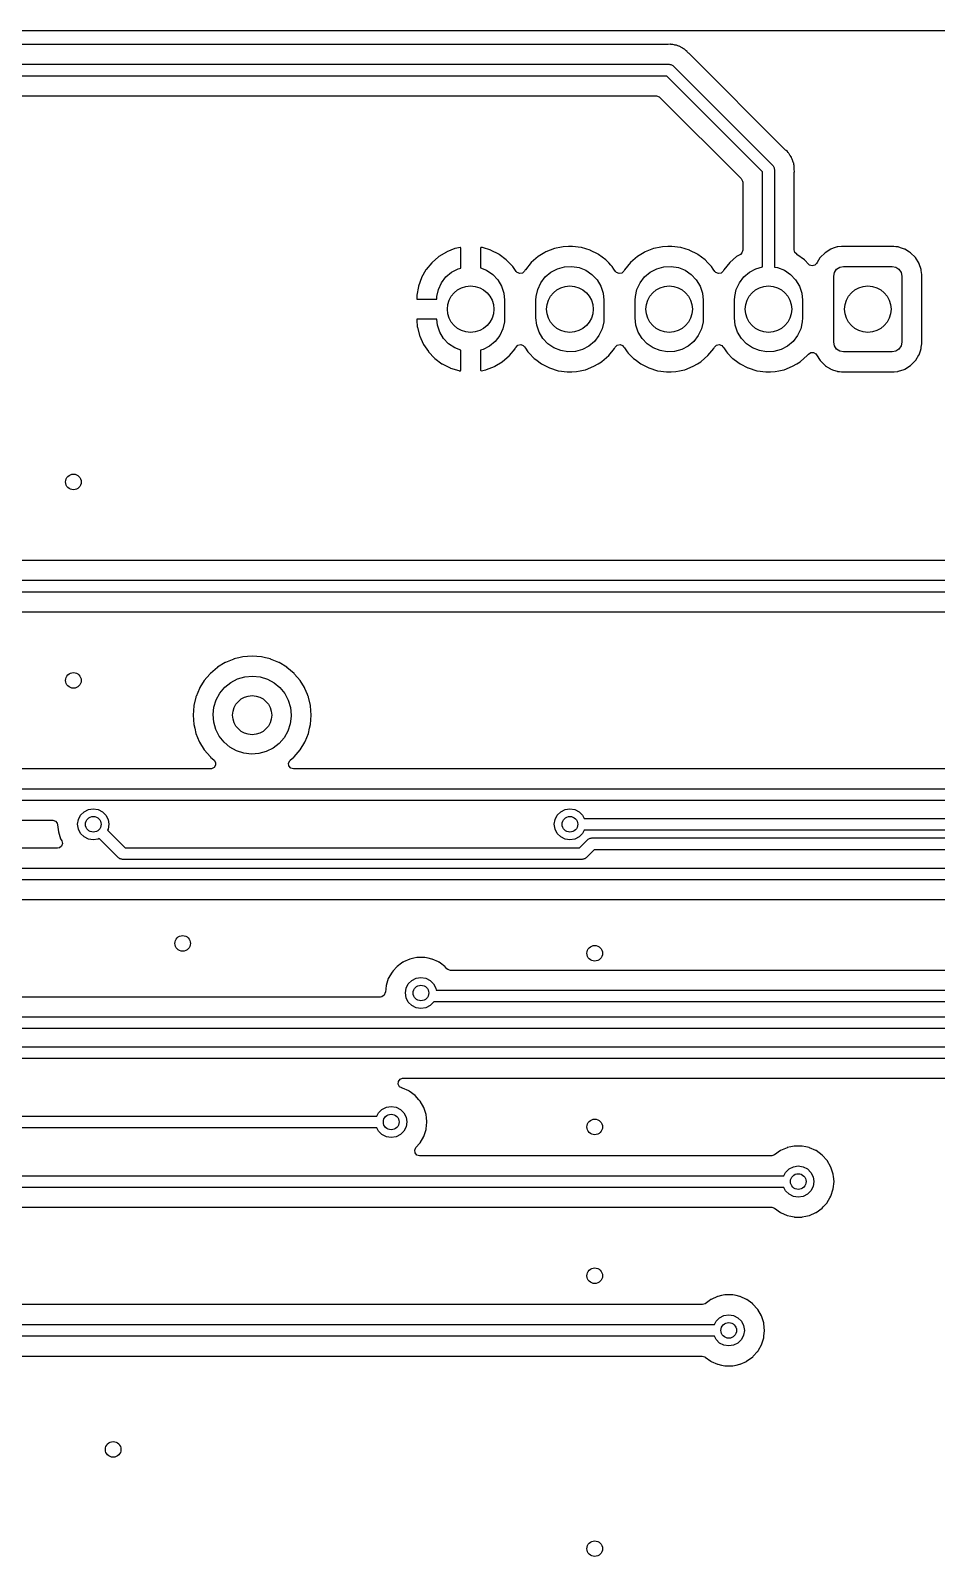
# Model space of a CAD drawing. Extents: x 51 to 243, y -135 to -54.
# Drawn here: x 133.52 to 156.7, y -92.91 to -53.85 of the extents above; entities that cross this region are included whole.
import ezdxf

# ---------------------------------------------------------------- set-up
doc = ezdxf.new("R2010")
doc.units = 0
doc.layers.add('BLACK', color=7, linetype='CONTINUOUS')

msp = doc.modelspace()

# ---------------------------------------------------------------- linework, layer by layer
at = {"layer": 'BLACK', "linetype": 'CONTINUOUS'}
for p, q in [((51.4345, -53.8485), (243.206, -53.8485)), ((149.823, -54.2055), (69.9321, -54.2055)), ((149.835, -54.2049), (149.823, -54.2055)), ((149.881, -54.2006), (149.835, -54.2049)), ((149.889, -54.2018), (149.881, -54.2006)), ((149.902, -54.2039), (149.889, -54.2018)), ((149.922, -54.2055), (149.902, -54.2039)), ((149.943, -54.2055), (149.922, -54.2055)), ((149.954, -54.2082), (149.943, -54.2055)), ((149.988, -54.217), (149.954, -54.2082)), ((150, -54.2194), (149.988, -54.217)), ((150.045, -54.2266), (150, -54.2194)), ((150.065, -54.2351), (150.045, -54.2266)), ((150.084, -54.2415), (150.065, -54.2351)), ((150.104, -54.2469), (150.084, -54.2415)), ((150.111, -54.2507), (150.104, -54.2469)), ((150.145, -54.2691), (150.111, -54.2507)), ((150.111, -54.2507), (150.111, -54.2507)), ((150.155, -54.2743), (150.145, -54.2691)), ((150.191, -54.2895), (150.155, -54.2743)), ((150.198, -54.2927), (150.191, -54.2895)), ((150.191, -54.2895), (150.191, -54.2895)), ((150.204, -54.2976), (150.198, -54.2927)), ((150.215, -54.3058), (150.204, -54.2976)), ((150.231, -54.3167), (150.215, -54.3058)), ((150.243, -54.3232), (150.231, -54.3167)), ((150.25, -54.327), (150.243, -54.3232)), ((150.28, -54.3547), (150.25, -54.327)), ((150.284, -54.3586), (150.28, -54.3547)), ((150.293, -54.3664), (150.284, -54.3586)), ((150.296, -54.3691), (150.293, -54.3664)), ((150.317, -54.3896), (150.296, -54.3691)), ((150.32, -54.3924), (150.317, -54.3896)), ((150.354, -54.4245), (150.32, -54.3924)), ((150.371, -54.4409), (150.354, -54.4245)), ((150.376, -54.4476), (150.371, -54.4409)), ((150.384, -54.4564), (150.376, -54.4476)), ((150.376, -54.4476), (150.376, -54.4476)), ((152.839, -56.9122), (150.384, -54.4564)), ((69.85, -54.714), (149.86, -54.714)), ((149.798, -55.014), (69.9121, -55.014)), ((152.25, -57.4661), (149.798, -55.014)), ((149.86, -54.714), (149.879, -54.7191)), ((149.879, -54.7191), (149.899, -54.7191)), ((149.899, -54.7191), (149.916, -54.729)), ((149.916, -54.729), (149.935, -54.7341)), ((149.935, -54.7341), (149.949, -54.7481)), ((149.949, -54.7481), (149.966, -54.7579)), ((149.966, -54.7579), (152.506, -57.2979)), ((70.1749, -55.5225), (149.535, -55.5225)), ((149.535, -55.5225), (149.603, -55.5425)), ((149.603, -55.5425), (149.624, -55.5594)), ((149.624, -55.5594), (151.705, -57.6399)), ((152.848, -56.9202), (152.839, -56.9122)), ((152.884, -56.9496), (152.848, -56.9202)), ((152.896, -56.967), (152.884, -56.9496)), ((152.909, -56.982), (152.896, -56.967)), ((152.924, -56.9972), (152.909, -56.982)), ((152.928, -57.004), (152.924, -56.9972)), ((152.948, -57.0369), (152.928, -57.004)), ((152.928, -57.004), (152.928, -57.004)), ((152.506, -57.2979), (152.516, -57.315)), ((152.516, -57.315), (152.53, -57.329)), ((152.53, -57.329), (152.535, -57.3481)), ((152.535, -57.3481), (152.545, -57.3652)), ((152.545, -57.3652), (152.545, -57.3849)), ((152.545, -57.3849), (152.55, -57.404)), ((152.55, -57.404), (152.55, -59.9031)), ((152.954, -57.0469), (152.948, -57.0369)), ((152.982, -57.0842), (152.954, -57.0469)), ((152.985, -57.0922), (152.982, -57.0842)), ((152.99, -57.1042), (152.985, -57.0922)), ((152.998, -57.1219), (152.99, -57.1042)), ((153.009, -57.1404), (152.998, -57.1219)), ((153.016, -57.165), (153.009, -57.1404)), ((153.022, -57.1848), (153.016, -57.165)), ((153.026, -57.196), (153.022, -57.1848)), ((153.04, -57.2316), (153.026, -57.196)), ((153.043, -57.2389), (153.04, -57.2316)), ((153.04, -57.2316), (153.04, -57.2316)), ((153.044, -57.2468), (153.043, -57.2389)), ((153.046, -57.2602), (153.044, -57.2468)), ((153.044, -57.2468), (153.044, -57.2468)), ((153.05, -57.2796), (153.046, -57.2602)), ((153.056, -57.3002), (153.05, -57.2796)), ((153.056, -57.329), (153.056, -57.3002)), ((153.057, -57.3463), (153.056, -57.329)), ((153.058, -57.3582), (153.057, -57.3463)), ((153.058, -57.3626), (153.058, -57.3582)), ((153.058, -57.3917), (153.058, -57.3626)), ((153.059, -57.3956), (153.058, -57.3917)), ((153.061, -57.4665), (153.059, -57.3956)), ((151.705, -57.6399), (151.739, -57.7022)), ((151.739, -57.7022), (151.742, -57.7289)), ((151.742, -57.7289), (151.742, -59.4712)), ((152.25, -59.8992), (152.25, -57.4661)), ((153.058, -57.4861), (153.059, -57.4742)), ((153.058, -59.466), (153.058, -57.4861)), ((153.059, -57.4742), (153.061, -57.4665)), ((153.059, -57.4742), (153.059, -57.4742)), ((147.38, -59.3733), (147.284, -59.3768)), ((147.385, -59.3731), (147.38, -59.3733)), ((147.38, -59.3733), (147.38, -59.3733)), ((147.39, -59.3738), (147.385, -59.3731)), ((149.92, -59.3733), (149.824, -59.3768)), ((149.925, -59.3731), (149.92, -59.3733)), ((149.92, -59.3733), (149.92, -59.3733)), ((149.93, -59.3738), (149.925, -59.3731)), ((143.961, -59.6411), (143.793, -59.7873)), ((143.97, -59.6348), (143.961, -59.6411)), ((144.161, -59.519), (143.97, -59.6348)), ((144.17, -59.5143), (144.161, -59.519)), ((144.378, -59.4323), (144.17, -59.5143)), ((144.388, -59.4293), (144.378, -59.4323)), ((144.511, -59.4033), (144.388, -59.4293)), ((144.522, -59.4048), (144.511, -59.4033)), ((144.526, -59.4184), (144.522, -59.4048)), ((144.526, -59.9278), (144.526, -59.4184)), ((145.038, -59.4032), (145.034, -59.4163)), ((145.034, -59.4163), (145.034, -59.9251)), ((145.052, -59.401), (145.038, -59.4032)), ((145.072, -59.4036), (145.052, -59.401)), ((145.082, -59.4059), (145.072, -59.4036)), ((145.295, -59.472), (145.082, -59.4059)), ((145.305, -59.476), (145.295, -59.472)), ((145.504, -59.5772), (145.305, -59.476)), ((145.513, -59.5828), (145.504, -59.5772)), ((145.692, -59.716), (145.513, -59.5828)), ((145.7, -59.7231), (145.692, -59.716)), ((145.854, -59.8846), (145.7, -59.7231)), ((146.505, -59.6372), (146.328, -59.7905)), ((146.509, -59.6344), (146.505, -59.6372)), ((146.678, -59.5319), (146.509, -59.6344)), ((146.509, -59.6344), (146.509, -59.6344)), ((146.705, -59.5158), (146.678, -59.5319)), ((146.922, -59.4299), (146.705, -59.5158)), ((146.928, -59.4288), (146.922, -59.4299)), ((147.109, -59.3908), (146.928, -59.4288)), ((146.928, -59.4288), (146.928, -59.4288)), ((147.151, -59.3818), (147.109, -59.3908)), ((147.284, -59.3768), (147.151, -59.3818)), ((147.612, -59.4031), (147.39, -59.3738)), ((147.39, -59.3738), (147.39, -59.3738)), ((147.617, -59.4038), (147.612, -59.4031)), ((147.612, -59.4031), (147.612, -59.4031)), ((147.84, -59.4732), (147.617, -59.4038)), ((147.845, -59.4756), (147.84, -59.4732)), ((148.044, -59.5768), (147.845, -59.4756)), ((147.845, -59.4756), (147.845, -59.4756)), ((148.049, -59.5792), (148.044, -59.5768)), ((148.044, -59.5768), (148.044, -59.5768)), ((148.237, -59.7188), (148.049, -59.5792)), ((148.312, -59.798), (148.237, -59.7188)), ((149.045, -59.6372), (148.868, -59.7905)), ((149.049, -59.6344), (149.045, -59.6372)), ((149.218, -59.5319), (149.049, -59.6344)), ((149.049, -59.6344), (149.049, -59.6344)), ((149.245, -59.5158), (149.218, -59.5319)), ((149.462, -59.4299), (149.245, -59.5158)), ((149.468, -59.4288), (149.462, -59.4299)), ((149.649, -59.3908), (149.468, -59.4288)), ((149.468, -59.4288), (149.468, -59.4288)), ((149.691, -59.3818), (149.649, -59.3908)), ((149.824, -59.3768), (149.691, -59.3818)), ((150.152, -59.4031), (149.93, -59.3738)), ((149.93, -59.3738), (149.93, -59.3738)), ((150.157, -59.4038), (150.152, -59.4031)), ((150.152, -59.4031), (150.152, -59.4031)), ((150.38, -59.4732), (150.157, -59.4038)), ((150.385, -59.4756), (150.38, -59.4732)), ((150.584, -59.5768), (150.385, -59.4756)), ((150.385, -59.4756), (150.385, -59.4756)), ((150.589, -59.5792), (150.584, -59.5768)), ((150.584, -59.5768), (150.584, -59.5768)), ((150.777, -59.7188), (150.589, -59.5792)), ((150.852, -59.798), (150.777, -59.7188)), ((151.585, -59.6372), (151.408, -59.7905)), ((151.681, -59.5789), (151.585, -59.6372)), ((151.721, -59.5393), (151.681, -59.5789)), ((151.742, -59.4712), (151.721, -59.5393)), ((153.076, -59.5296), (153.058, -59.466)), ((153.121, -59.5722), (153.076, -59.5296)), ((153.12, -59.574), (153.121, -59.5722)), ((153.124, -59.5768), (153.12, -59.574)), ((153.129, -59.5792), (153.124, -59.5768)), ((153.317, -59.7188), (153.129, -59.5792)), ((153.32, -59.7227), (153.317, -59.7188)), ((153.428, -59.8357), (153.32, -59.7227)), ((153.32, -59.7227), (153.32, -59.7227)), ((153.717, -59.6679), (153.642, -59.7898)), ((153.721, -59.6617), (153.717, -59.6679)), ((153.717, -59.6679), (153.717, -59.6679)), ((153.846, -59.5365), (153.721, -59.6617)), ((153.996, -59.4434), (153.846, -59.5365)), ((154.056, -59.4234), (153.996, -59.4434)), ((154.157, -59.3897), (154.056, -59.4234)), ((154.164, -59.3875), (154.157, -59.3897)), ((154.157, -59.3897), (154.157, -59.3897)), ((154.171, -59.3868), (154.164, -59.3875)), ((154.266, -59.3768), (154.171, -59.3868)), ((154.171, -59.3868), (154.171, -59.3868)), ((154.27, -59.3765), (154.266, -59.3768)), ((154.266, -59.3768), (154.266, -59.3768)), ((155.61, -59.3765), (154.27, -59.3765)), ((155.66, -59.3816), (155.61, -59.3765)), ((155.708, -59.3865), (155.66, -59.3816)), ((155.715, -59.3872), (155.708, -59.3865)), ((155.708, -59.3865), (155.708, -59.3865)), ((155.721, -59.3894), (155.715, -59.3872)), ((155.78, -59.4088), (155.721, -59.3894)), ((155.721, -59.3894), (155.721, -59.3894)), ((155.883, -59.4429), (155.78, -59.4088)), ((155.889, -59.4467), (155.883, -59.4429)), ((156.011, -59.5217), (155.889, -59.4467)), ((155.889, -59.4467), (155.889, -59.4467)), ((156.033, -59.5357), (156.011, -59.5217)), ((156.158, -59.6607), (156.033, -59.5357)), ((156.252, -59.8111), (156.158, -59.6607)), ((143.638, -59.9763), (143.527, -60.1703)), ((143.644, -59.9675), (143.638, -59.9763)), ((143.785, -59.795), (143.644, -59.9675)), ((143.793, -59.7873), (143.785, -59.795)), ((144.15, -60.155), (144.294, -60.0337)), ((144.294, -60.0337), (144.46, -59.9461)), ((144.46, -59.9461), (144.526, -59.9278)), ((145.034, -59.9251), (145.188, -59.9868)), ((145.188, -59.9868), (145.344, -60.0925)), ((145.344, -60.0925), (145.473, -60.229)), ((145.861, -59.8928), (145.854, -59.8846)), ((145.944, -60.017), (145.861, -59.8928)), ((145.972, -60.0462), (145.944, -60.017)), ((146.038, -60.0722), (145.972, -60.0462)), ((146.107, -60.0583), (146.038, -60.0722)), ((146.158, -60.009), (146.107, -60.0583)), ((146.177, -59.976), (146.158, -60.009)), ((146.18, -59.9714), (146.177, -59.976)), ((146.177, -59.976), (146.177, -59.976)), ((146.328, -59.7905), (146.18, -59.9714)), ((146.69, -60.155), (146.834, -60.0337)), ((146.834, -60.0337), (147, -59.9461)), ((147, -59.9461), (147.181, -59.8962)), ((147.181, -59.8962), (147.369, -59.8864)), ((147.369, -59.8864), (147.554, -59.917)), ((147.554, -59.917), (147.728, -59.9868)), ((147.728, -59.9868), (147.884, -60.0925)), ((147.884, -60.0925), (148.013, -60.229)), ((148.369, -59.8572), (148.312, -59.798)), ((148.398, -59.8881), (148.369, -59.8572)), ((148.442, -59.9532), (148.398, -59.8881)), ((148.485, -60.0165), (148.442, -59.9532)), ((148.512, -60.0457), (148.485, -60.0165)), ((148.578, -60.0717), (148.512, -60.0457)), ((148.648, -60.0578), (148.578, -60.0717)), ((148.699, -60.0085), (148.648, -60.0578)), ((148.717, -59.976), (148.699, -60.0085)), ((148.72, -59.9714), (148.717, -59.976)), ((148.717, -59.976), (148.717, -59.976)), ((148.868, -59.7905), (148.72, -59.9714)), ((149.23, -60.155), (149.374, -60.0337)), ((149.374, -60.0337), (149.54, -59.9461)), ((149.54, -59.9461), (149.721, -59.8962)), ((149.721, -59.8962), (149.909, -59.8864)), ((149.909, -59.8864), (150.094, -59.917)), ((150.094, -59.917), (150.268, -59.9868)), ((150.268, -59.9868), (150.424, -60.0925)), ((150.424, -60.0925), (150.553, -60.229)), ((150.909, -59.8572), (150.852, -59.798)), ((150.938, -59.8881), (150.909, -59.8572)), ((150.982, -59.9532), (150.938, -59.8881)), ((151.025, -60.0165), (150.982, -59.9532)), ((151.052, -60.0457), (151.025, -60.0165)), ((151.118, -60.0717), (151.052, -60.0457)), ((151.188, -60.0578), (151.118, -60.0717)), ((151.239, -60.0085), (151.188, -60.0578)), ((151.257, -59.976), (151.239, -60.0085)), ((151.26, -59.9714), (151.257, -59.976)), ((151.257, -59.976), (151.257, -59.976)), ((151.408, -59.7905), (151.26, -59.9714)), ((151.77, -60.155), (151.914, -60.0337)), ((151.914, -60.0337), (152.08, -59.9461)), ((152.08, -59.9461), (152.25, -59.8992)), ((152.55, -59.9031), (152.634, -59.917)), ((152.634, -59.917), (152.808, -59.9868)), ((152.808, -59.9868), (152.964, -60.0925)), ((152.964, -60.0925), (153.093, -60.229)), ((153.45, -59.8542), (153.428, -59.8357)), ((153.518, -59.8748), (153.45, -59.8542)), ((153.587, -59.8553), (153.518, -59.8748)), ((153.626, -59.8109), (153.587, -59.8553)), ((153.628, -59.8123), (153.626, -59.8109)), ((153.642, -59.7898), (153.628, -59.8123)), ((154.07, -60.135), (154.089, -60.0393)), ((154.07, -61.825), (154.07, -60.135)), ((154.089, -60.0393), (154.143, -59.9582)), ((154.143, -59.9582), (154.224, -59.904)), ((154.224, -59.904), (154.32, -59.885)), ((154.32, -59.885), (155.56, -59.885)), ((155.56, -59.885), (155.656, -59.904)), ((155.656, -59.904), (155.737, -59.9582)), ((155.737, -59.9582), (155.791, -60.0393)), ((155.791, -60.0393), (155.81, -60.135)), ((155.81, -60.135), (155.81, -61.825)), ((156.254, -59.818), (156.252, -59.8111)), ((156.304, -59.9673), (156.254, -59.818)), ((156.308, -59.9788), (156.304, -59.9673)), ((156.308, -59.9857), (156.308, -59.9788)), ((156.315, -60.0522), (156.308, -59.9857)), ((156.308, -59.9857), (156.308, -59.9857)), ((156.319, -60.0846), (156.315, -60.0522)), ((156.319, -61.8754), (156.319, -60.0846)), ((143.444, -60.4), (143.404, -60.6208)), ((143.447, -60.3897), (143.444, -60.4)), ((143.523, -60.1799), (143.447, -60.3897)), ((143.527, -60.1703), (143.523, -60.1799)), ((143.915, -60.658), (143.956, -60.4746)), ((143.956, -60.4746), (144.036, -60.3043)), ((144.036, -60.3043), (144.15, -60.155)), ((145.473, -60.229), (145.57, -60.3901)), ((145.57, -60.3901), (145.63, -60.5682)), ((146.455, -60.658), (146.496, -60.4746)), ((146.496, -60.4746), (146.576, -60.3043)), ((146.576, -60.3043), (146.69, -60.155)), ((148.013, -60.229), (148.11, -60.3901)), ((148.11, -60.3901), (148.17, -60.5682)), ((148.995, -60.658), (149.036, -60.4746)), ((149.036, -60.4746), (149.116, -60.3043)), ((149.116, -60.3043), (149.23, -60.155)), ((150.553, -60.229), (150.65, -60.3901)), ((150.65, -60.3901), (150.71, -60.5682)), ((151.535, -60.658), (151.576, -60.4746)), ((151.576, -60.4746), (151.656, -60.3043)), ((151.656, -60.3043), (151.77, -60.155)), ((153.093, -60.229), (153.19, -60.3901)), ((153.19, -60.3901), (153.25, -60.5682)), ((143.403, -60.629), (143.402, -60.6479)), ((143.402, -60.6479), (143.402, -60.6508)), ((143.402, -60.6508), (143.402, -60.7079)), ((143.402, -60.7079), (143.406, -60.7231)), ((143.404, -60.6208), (143.403, -60.629)), ((143.406, -60.7231), (143.408, -60.7243)), ((143.408, -60.7243), (143.416, -60.726)), ((143.416, -60.726), (143.912, -60.726)), ((143.912, -60.726), (143.915, -60.658)), ((145.63, -60.5682), (145.65, -60.755)), ((145.65, -60.755), (145.65, -61.205)), ((146.45, -60.755), (146.455, -60.658)), ((146.45, -61.205), (146.45, -60.755)), ((148.17, -60.5682), (148.19, -60.755)), ((148.19, -60.755), (148.19, -61.205)), ((148.99, -60.755), (148.995, -60.658)), ((148.99, -61.205), (148.99, -60.755)), ((150.71, -60.5682), (150.73, -60.755)), ((150.73, -60.755), (150.73, -61.205)), ((151.53, -60.755), (151.535, -60.658)), ((151.53, -61.205), (151.53, -60.755)), ((153.25, -60.5682), (153.27, -60.755)), ((153.27, -60.755), (153.27, -61.205)), ((143.404, -61.2399), (143.402, -61.2475)), ((143.402, -61.2475), (143.402, -61.2611)), ((143.402, -61.2611), (143.402, -61.2664)), ((143.402, -61.2664), (143.416, -61.4327)), ((143.405, -61.2385), (143.404, -61.2399)), ((143.42, -61.234), (143.405, -61.2385)), ((143.913, -61.234), (143.42, -61.234)), ((143.93, -61.3918), (143.913, -61.234)), ((145.645, -61.302), (145.604, -61.4854)), ((145.65, -61.205), (145.645, -61.302)), ((146.47, -61.3918), (146.45, -61.205)), ((148.185, -61.302), (148.144, -61.4854)), ((148.19, -61.205), (148.185, -61.302)), ((149.01, -61.3918), (148.99, -61.205)), ((150.725, -61.302), (150.684, -61.4854)), ((150.73, -61.205), (150.725, -61.302)), ((151.55, -61.3918), (151.53, -61.205)), ((153.265, -61.302), (153.224, -61.4854)), ((153.27, -61.205), (153.265, -61.302)), ((143.416, -61.4327), (143.418, -61.4432)), ((143.418, -61.4432), (143.474, -61.6592)), ((143.474, -61.6592), (143.478, -61.6692)), ((143.478, -61.6692), (143.569, -61.8727)), ((143.99, -61.5699), (143.93, -61.3918)), ((144.087, -61.731), (143.99, -61.5699)), ((145.524, -61.6557), (145.41, -61.805)), ((145.604, -61.4854), (145.524, -61.6557)), ((146.53, -61.5699), (146.47, -61.3918)), ((146.627, -61.731), (146.53, -61.5699)), ((148.064, -61.6557), (147.95, -61.805)), ((148.144, -61.4854), (148.064, -61.6557)), ((149.07, -61.5699), (149.01, -61.3918)), ((149.167, -61.731), (149.07, -61.5699)), ((150.604, -61.6557), (150.49, -61.805)), ((150.684, -61.4854), (150.604, -61.6557)), ((151.61, -61.5699), (151.55, -61.3918)), ((151.707, -61.731), (151.61, -61.5699)), ((153.144, -61.6557), (153.03, -61.805)), ((153.224, -61.4854), (153.144, -61.6557)), ((143.569, -61.8727), (143.575, -61.882)), ((143.575, -61.882), (143.699, -62.0672)), ((143.699, -62.0672), (143.706, -62.0754)), ((143.706, -62.0754), (143.86, -62.2369)), ((144.216, -61.8675), (144.087, -61.731)), ((144.372, -61.9732), (144.216, -61.8675)), ((144.526, -62.0349), (144.372, -61.9732)), ((144.526, -62.5437), (144.526, -62.0349)), ((145.1, -62.0139), (145.034, -62.0322)), ((145.034, -62.0322), (145.034, -62.5416)), ((145.266, -61.9263), (145.1, -62.0139)), ((145.41, -61.805), (145.266, -61.9263)), ((145.775, -62.165), (145.916, -61.9925)), ((145.916, -61.9925), (145.922, -61.9837)), ((145.922, -61.9837), (145.941, -61.951)), ((145.941, -61.951), (145.992, -61.9017)), ((145.992, -61.9017), (146.062, -61.8879)), ((146.062, -61.8879), (146.128, -61.9138)), ((146.128, -61.9138), (146.155, -61.943)), ((146.155, -61.943), (146.18, -61.9799)), ((146.18, -61.9799), (146.242, -62.0719)), ((146.242, -62.0719), (146.245, -62.0758)), ((146.245, -62.0758), (146.245, -62.0758)), ((146.245, -62.0758), (146.274, -62.1058)), ((146.274, -62.1058), (146.403, -62.2412)), ((146.756, -61.8675), (146.627, -61.731)), ((146.912, -61.9732), (146.756, -61.8675)), ((147.086, -62.043), (146.912, -61.9732)), ((147.271, -62.0736), (147.086, -62.043)), ((147.459, -62.0638), (147.271, -62.0736)), ((147.64, -62.0139), (147.459, -62.0638)), ((147.806, -61.9263), (147.64, -62.0139)), ((147.95, -61.805), (147.806, -61.9263)), ((148.312, -62.1695), (148.46, -61.9886)), ((148.46, -61.9886), (148.463, -61.984)), ((148.463, -61.984), (148.481, -61.9515)), ((148.463, -61.984), (148.463, -61.984)), ((148.481, -61.9515), (148.532, -61.9022)), ((148.532, -61.9022), (148.602, -61.8883)), ((148.602, -61.8883), (148.668, -61.9143)), ((148.668, -61.9143), (148.695, -61.9434)), ((148.695, -61.9434), (148.715, -61.9727)), ((148.715, -61.9727), (148.782, -62.0719)), ((148.782, -62.0719), (148.785, -62.0758)), ((148.785, -62.0758), (148.785, -62.0758)), ((148.785, -62.0758), (148.814, -62.1058)), ((148.814, -62.1058), (148.943, -62.2412)), ((149.296, -61.8675), (149.167, -61.731)), ((149.452, -61.9732), (149.296, -61.8675)), ((149.626, -62.043), (149.452, -61.9732)), ((149.811, -62.0736), (149.626, -62.043)), ((149.999, -62.0638), (149.811, -62.0736)), ((150.18, -62.0139), (149.999, -62.0638)), ((150.346, -61.9263), (150.18, -62.0139)), ((150.49, -61.805), (150.346, -61.9263)), ((150.852, -62.1695), (151, -61.9886)), ((151, -61.9886), (151.003, -61.984)), ((151.003, -61.984), (151.021, -61.9515)), ((151.003, -61.984), (151.003, -61.984)), ((151.021, -61.9515), (151.072, -61.9022)), ((151.072, -61.9022), (151.142, -61.8883)), ((151.142, -61.8883), (151.208, -61.9143)), ((151.208, -61.9143), (151.235, -61.9434)), ((151.235, -61.9434), (151.255, -61.9727)), ((151.255, -61.9727), (151.322, -62.0719)), ((151.322, -62.0719), (151.325, -62.0758)), ((151.325, -62.0758), (151.325, -62.0758)), ((151.325, -62.0758), (151.354, -62.1058)), ((151.354, -62.1058), (151.483, -62.2412)), ((151.836, -61.8675), (151.707, -61.731)), ((151.992, -61.9732), (151.836, -61.8675)), ((152.166, -62.043), (151.992, -61.9732)), ((152.351, -62.0736), (152.166, -62.043)), ((152.539, -62.0638), (152.351, -62.0736)), ((152.72, -62.0139), (152.539, -62.0638)), ((152.886, -61.9263), (152.72, -62.0139)), ((153.03, -61.805), (152.886, -61.9263)), ((153.422, -62.1322), (153.481, -62.0922)), ((153.481, -62.0922), (153.552, -62.0903)), ((153.552, -62.0903), (153.613, -62.127)), ((154.089, -61.9207), (154.07, -61.825)), ((154.143, -62.0018), (154.089, -61.9207)), ((154.224, -62.056), (154.143, -62.0018)), ((154.32, -62.075), (154.224, -62.056)), ((155.56, -62.075), (154.32, -62.075)), ((155.656, -62.056), (155.56, -62.075)), ((155.737, -62.0018), (155.656, -62.056)), ((155.791, -61.9207), (155.737, -62.0018)), ((155.81, -61.825), (155.791, -61.9207)), ((156.252, -62.1477), (156.285, -62.0472)), ((156.285, -62.0472), (156.306, -61.9864)), ((156.306, -61.9864), (156.308, -61.9799)), ((156.306, -61.9864), (156.306, -61.9864)), ((156.308, -61.9799), (156.309, -61.9686)), ((156.309, -61.9686), (156.317, -61.8938)), ((156.317, -61.8938), (156.319, -61.8754)), ((143.86, -62.2369), (143.868, -62.244)), ((143.868, -62.244), (144.047, -62.3772)), ((144.047, -62.3772), (144.056, -62.3828)), ((144.056, -62.3828), (144.255, -62.484)), ((144.255, -62.484), (144.265, -62.488)), ((144.265, -62.488), (144.478, -62.5541)), ((145.182, -62.5277), (145.39, -62.4457)), ((145.39, -62.4457), (145.399, -62.441)), ((145.399, -62.441), (145.59, -62.3252)), ((145.59, -62.3252), (145.599, -62.3189)), ((145.599, -62.3189), (145.767, -62.1727)), ((145.767, -62.1727), (145.775, -62.165)), ((146.403, -62.2412), (146.408, -62.2444)), ((146.408, -62.2444), (146.445, -62.2719)), ((146.445, -62.2719), (146.591, -62.3808)), ((146.591, -62.3808), (146.596, -62.3832)), ((146.596, -62.3832), (146.596, -62.3832)), ((146.596, -62.3832), (146.795, -62.4844)), ((146.795, -62.4844), (146.799, -62.4868)), ((146.799, -62.4868), (147.023, -62.5562)), ((147.718, -62.5301), (147.935, -62.4442)), ((147.935, -62.4442), (148.045, -62.3776)), ((148.045, -62.3776), (148.131, -62.3256)), ((148.131, -62.3256), (148.135, -62.3228)), ((148.131, -62.3256), (148.131, -62.3256)), ((148.135, -62.3228), (148.312, -62.1695)), ((148.943, -62.2412), (148.948, -62.2444)), ((148.948, -62.2444), (148.985, -62.2719)), ((148.985, -62.2719), (149.131, -62.3808)), ((149.131, -62.3808), (149.136, -62.3832)), ((149.136, -62.3832), (149.136, -62.3832)), ((149.136, -62.3832), (149.335, -62.4844)), ((149.335, -62.4844), (149.339, -62.4868)), ((149.339, -62.4868), (149.563, -62.5562)), ((150.258, -62.5301), (150.475, -62.4442)), ((150.475, -62.4442), (150.585, -62.3776)), ((150.585, -62.3776), (150.671, -62.3256)), ((150.671, -62.3256), (150.675, -62.3228)), ((150.671, -62.3256), (150.671, -62.3256)), ((150.675, -62.3228), (150.852, -62.1695)), ((151.483, -62.2412), (151.488, -62.2444)), ((151.488, -62.2444), (151.525, -62.2719)), ((151.525, -62.2719), (151.671, -62.3808)), ((151.671, -62.3808), (151.676, -62.3832)), ((151.676, -62.3832), (151.676, -62.3832)), ((151.676, -62.3832), (151.875, -62.4844)), ((151.875, -62.4844), (151.88, -62.4868)), ((151.88, -62.4868), (152.103, -62.5562)), ((152.798, -62.5301), (153.015, -62.4442)), ((153.015, -62.4442), (153.125, -62.3776)), ((153.125, -62.3776), (153.211, -62.3256)), ((153.211, -62.3256), (153.215, -62.3228)), ((153.211, -62.3256), (153.211, -62.3256)), ((153.215, -62.3228), (153.392, -62.1695)), ((153.392, -62.1695), (153.422, -62.1322)), ((153.613, -62.127), (153.628, -62.1494)), ((153.628, -62.1494), (153.628, -62.1489)), ((153.628, -62.1489), (153.722, -62.2993)), ((153.722, -62.2993), (153.847, -62.4243)), ((153.847, -62.4243), (153.853, -62.4281)), ((153.853, -62.4281), (153.853, -62.4281)), ((153.853, -62.4281), (153.99, -62.5127)), ((155.884, -62.5165), (156.034, -62.4235)), ((156.034, -62.4235), (156.159, -62.2983)), ((156.159, -62.2983), (156.166, -62.2873)), ((156.166, -62.2873), (156.248, -62.154)), ((156.248, -62.154), (156.252, -62.1477)), ((156.248, -62.154), (156.248, -62.154)), ((144.478, -62.5541), (144.488, -62.5564)), ((144.488, -62.5564), (144.508, -62.559)), ((144.508, -62.559), (144.522, -62.5568)), ((144.522, -62.5568), (144.526, -62.5437)), ((145.034, -62.5416), (145.038, -62.5552)), ((145.038, -62.5552), (145.049, -62.5567)), ((145.049, -62.5567), (145.172, -62.5307)), ((145.172, -62.5307), (145.182, -62.5277)), ((147.023, -62.5562), (147.028, -62.5569)), ((147.028, -62.5569), (147.028, -62.5569)), ((147.028, -62.5569), (147.25, -62.5862)), ((147.25, -62.5862), (147.25, -62.5862)), ((147.25, -62.5862), (147.255, -62.5869)), ((147.255, -62.5869), (147.26, -62.5867)), ((147.26, -62.5867), (147.372, -62.5826)), ((147.26, -62.5867), (147.26, -62.5867)), ((147.372, -62.5826), (147.489, -62.5782)), ((147.489, -62.5782), (147.583, -62.5584)), ((147.583, -62.5584), (147.712, -62.5312)), ((147.712, -62.5312), (147.718, -62.5301)), ((147.712, -62.5312), (147.712, -62.5312)), ((149.563, -62.5562), (149.568, -62.5569)), ((149.568, -62.5569), (149.568, -62.5569)), ((149.568, -62.5569), (149.79, -62.5862)), ((149.79, -62.5862), (149.79, -62.5862)), ((149.79, -62.5862), (149.795, -62.5869)), ((149.795, -62.5869), (149.8, -62.5867)), ((149.8, -62.5867), (149.912, -62.5826)), ((149.8, -62.5867), (149.8, -62.5867)), ((149.912, -62.5826), (150.029, -62.5782)), ((150.029, -62.5782), (150.123, -62.5584)), ((150.123, -62.5584), (150.252, -62.5312)), ((150.252, -62.5312), (150.258, -62.5301)), ((150.252, -62.5312), (150.252, -62.5312)), ((152.103, -62.5562), (152.108, -62.5569)), ((152.108, -62.5569), (152.108, -62.5569)), ((152.108, -62.5569), (152.33, -62.5862)), ((152.33, -62.5862), (152.33, -62.5862)), ((152.33, -62.5862), (152.335, -62.5869)), ((152.335, -62.5869), (152.34, -62.5867)), ((152.34, -62.5867), (152.452, -62.5826)), ((152.34, -62.5867), (152.34, -62.5867)), ((152.452, -62.5826), (152.569, -62.5782)), ((152.569, -62.5782), (152.663, -62.5584)), ((152.663, -62.5584), (152.792, -62.5312)), ((152.792, -62.5312), (152.798, -62.5301)), ((152.792, -62.5312), (152.792, -62.5312)), ((153.99, -62.5127), (153.997, -62.5171)), ((153.997, -62.5171), (154.063, -62.539)), ((154.063, -62.539), (154.159, -62.5706)), ((154.159, -62.5706), (154.159, -62.5706)), ((154.159, -62.5706), (154.165, -62.5728)), ((154.165, -62.5728), (154.172, -62.5735)), ((154.172, -62.5735), (154.172, -62.5735)), ((154.172, -62.5735), (154.215, -62.5779)), ((154.215, -62.5779), (154.27, -62.5835)), ((154.27, -62.5835), (155.61, -62.5835)), ((155.61, -62.5835), (155.614, -62.5832)), ((155.614, -62.5832), (155.709, -62.5732)), ((155.614, -62.5832), (155.614, -62.5832)), ((155.709, -62.5732), (155.716, -62.5725)), ((155.709, -62.5732), (155.709, -62.5732)), ((155.716, -62.5725), (155.723, -62.5703)), ((155.723, -62.5703), (155.869, -62.5216)), ((155.723, -62.5703), (155.723, -62.5703)), ((155.869, -62.5216), (155.884, -62.5165)), ((174.244, -67.4135), (99.1309, -67.4135)), ((98.8681, -67.922), (214.358, -67.922)), ((214.42, -68.222), (98.806, -68.222)), ((98.843, -68.7305), (199.746, -68.7305)), ((138.852, -69.9042), (138.724, -69.9349)), ((138.95, -69.8806), (138.852, -69.9042)), ((138.955, -69.8795), (138.95, -69.8806)), ((138.95, -69.8806), (138.95, -69.8806)), ((139.192, -69.8608), (138.955, -69.8795)), ((139.429, -69.8795), (139.192, -69.8608)), ((139.434, -69.8806), (139.429, -69.8795)), ((139.532, -69.9042), (139.434, -69.8806)), ((139.434, -69.8806), (139.434, -69.8806)), ((139.66, -69.9349), (139.532, -69.9042)), ((138.119, -70.3078), (138.107, -70.322)), ((138.122, -70.304), (138.119, -70.3078)), ((138.303, -70.1498), (138.122, -70.304)), ((138.307, -70.1472), (138.303, -70.1498)), ((138.501, -70.0283), (138.307, -70.1472)), ((138.307, -70.1472), (138.307, -70.1472)), ((138.505, -70.0258), (138.501, -70.0283)), ((138.51, -70.0239), (138.505, -70.0258)), ((138.72, -69.9368), (138.51, -70.0239)), ((138.51, -70.0239), (138.51, -70.0239)), ((138.724, -69.9349), (138.72, -69.9368)), ((138.72, -69.9368), (138.72, -69.9368)), ((139.664, -69.9368), (139.66, -69.9349)), ((139.874, -70.0239), (139.664, -69.9368)), ((139.664, -69.9368), (139.664, -69.9368)), ((139.879, -70.0258), (139.874, -70.0239)), ((139.874, -70.0239), (139.874, -70.0239)), ((139.883, -70.0283), (139.879, -70.0258)), ((140.077, -70.1472), (139.883, -70.0283)), ((140.081, -70.1498), (140.077, -70.1472)), ((140.077, -70.1472), (140.077, -70.1472)), ((140.262, -70.304), (140.081, -70.1498)), ((140.265, -70.3078), (140.262, -70.304)), ((140.277, -70.322), (140.265, -70.3078)), ((137.842, -70.6916), (137.758, -70.8943)), ((137.844, -70.687), (137.842, -70.6916)), ((137.842, -70.6916), (137.842, -70.6916)), ((137.854, -70.6695), (137.844, -70.687)), ((137.965, -70.4888), (137.854, -70.6695)), ((137.968, -70.4846), (137.965, -70.4888)), ((137.965, -70.4888), (137.965, -70.4888)), ((138.107, -70.322), (137.968, -70.4846)), ((138.367, -70.809), (138.492, -70.6595)), ((138.492, -70.6595), (138.644, -70.5372)), ((138.644, -70.5372), (138.817, -70.4468)), ((138.817, -70.4468), (139.005, -70.3917)), ((139.005, -70.3917), (139.199, -70.374)), ((139.199, -70.374), (139.393, -70.3944)), ((139.393, -70.3944), (139.58, -70.4521)), ((139.58, -70.4521), (139.751, -70.545)), ((139.751, -70.545), (139.902, -70.6694)), ((139.902, -70.6694), (140.025, -70.8206)), ((140.416, -70.4846), (140.277, -70.322)), ((140.419, -70.4888), (140.416, -70.4846)), ((140.53, -70.6695), (140.419, -70.4888)), ((140.419, -70.4888), (140.419, -70.4888)), ((140.54, -70.687), (140.53, -70.6695)), ((140.542, -70.6916), (140.54, -70.687)), ((140.607, -70.8479), (140.542, -70.6916)), ((140.542, -70.6916), (140.542, -70.6916)), ((137.752, -70.9112), (137.701, -71.1234)), ((137.753, -70.9064), (137.752, -70.9112)), ((137.758, -70.8943), (137.753, -70.9064)), ((138.214, -71.1661), (138.273, -70.9801)), ((138.273, -70.9801), (138.367, -70.809)), ((140.025, -70.8206), (140.117, -70.9929)), ((140.117, -70.9929), (140.173, -71.1798)), ((140.626, -70.8943), (140.607, -70.8479)), ((140.631, -70.9064), (140.626, -70.8943)), ((140.632, -70.9112), (140.631, -70.9064)), ((140.683, -71.1234), (140.632, -70.9112)), ((137.697, -71.1373), (137.679, -71.374)), ((137.679, -71.374), (137.697, -71.6107)), ((137.701, -71.1234), (137.697, -71.1373)), ((138.192, -71.36), (138.214, -71.1661)), ((138.208, -71.5545), (138.192, -71.36)), ((140.192, -71.4019), (140.167, -71.5955)), ((140.173, -71.1798), (140.192, -71.374)), ((140.192, -71.374), (140.192, -71.4019)), ((140.687, -71.1373), (140.683, -71.1234)), ((140.705, -71.374), (140.687, -71.1373)), ((140.687, -71.6107), (140.705, -71.374)), ((137.697, -71.6107), (137.699, -71.6155)), ((137.699, -71.6155), (137.699, -71.6155)), ((137.699, -71.6155), (137.722, -71.7111)), ((137.722, -71.7111), (137.753, -71.8416)), ((137.753, -71.8416), (137.755, -71.8462)), ((137.755, -71.8462), (137.755, -71.8462)), ((137.755, -71.8462), (137.838, -72.0471)), ((138.262, -71.7421), (138.208, -71.5545)), ((138.351, -71.9157), (138.262, -71.7421)), ((140.106, -71.7807), (140.009, -71.9504)), ((140.167, -71.5955), (140.106, -71.7807)), ((140.546, -72.0471), (140.629, -71.8462)), ((140.629, -71.8462), (140.631, -71.8416)), ((140.629, -71.8462), (140.629, -71.8462)), ((140.631, -71.8416), (140.662, -71.7111)), ((140.662, -71.7111), (140.685, -71.6155)), ((140.685, -71.6155), (140.687, -71.6107)), ((140.685, -71.6155), (140.685, -71.6155)), ((137.838, -72.0471), (137.844, -72.061)), ((137.844, -72.061), (137.846, -72.0652)), ((137.846, -72.0652), (137.965, -72.2592)), ((137.965, -72.2592), (137.965, -72.2592)), ((137.965, -72.2592), (137.968, -72.2634)), ((137.968, -72.2634), (138.122, -72.444)), ((138.473, -72.0687), (138.351, -71.9157)), ((138.621, -72.1951), (138.473, -72.0687)), ((138.792, -72.2904), (138.621, -72.1951)), ((139.728, -72.2183), (139.554, -72.3063)), ((139.882, -72.0982), (139.728, -72.2183)), ((140.009, -71.9504), (139.882, -72.0982)), ((140.262, -72.444), (140.416, -72.2634)), ((140.416, -72.2634), (140.419, -72.2592)), ((140.419, -72.2592), (140.538, -72.0652)), ((140.419, -72.2592), (140.419, -72.2592)), ((140.538, -72.0652), (140.54, -72.061)), ((140.54, -72.061), (140.546, -72.0471)), ((138.122, -72.444), (138.126, -72.4472)), ((138.126, -72.4472), (138.126, -72.4472)), ((138.126, -72.4472), (138.218, -72.5257)), ((138.218, -72.5257), (138.257, -72.5851)), ((138.257, -72.5851), (138.257, -72.6561)), ((138.977, -72.3507), (138.792, -72.2904)), ((139.171, -72.3738), (138.977, -72.3507)), ((139.366, -72.3588), (139.171, -72.3738)), ((139.554, -72.3063), (139.366, -72.3588)), ((140.123, -72.6036), (140.153, -72.539)), ((140.134, -72.6738), (140.123, -72.6036)), ((140.153, -72.539), (140.166, -72.5257)), ((140.166, -72.5257), (140.258, -72.4472)), ((140.258, -72.4472), (140.262, -72.444)), ((140.258, -72.4472), (140.258, -72.4472)), ((138.136, -72.7475), (125.761, -72.7475)), ((138.155, -72.7461), (138.136, -72.7475)), ((138.219, -72.7161), (138.155, -72.7461)), ((138.257, -72.6561), (138.219, -72.7161)), ((140.18, -72.7275), (140.134, -72.6738)), ((140.248, -72.7475), (140.18, -72.7275)), ((161.498, -72.7475), (140.248, -72.7475)), ((125.498, -73.256), (165.252, -73.256)), ((165.314, -73.556), (125.436, -73.556)), ((134.893, -73.8444), (135.004, -73.7876)), ((135.004, -73.7876), (135.128, -73.768)), ((135.128, -73.768), (135.252, -73.7876)), ((135.252, -73.7876), (135.363, -73.8444)), ((147.085, -73.8444), (147.196, -73.7876)), ((147.196, -73.7876), (147.32, -73.768)), ((147.32, -73.768), (147.444, -73.7876)), ((147.444, -73.7876), (147.555, -73.8444)), ((125.473, -74.0645), (134.09, -74.0645)), ((134.09, -74.0645), (134.158, -74.0845)), ((134.158, -74.0845), (134.205, -74.1382)), ((134.205, -74.1382), (134.215, -74.1773)), ((134.215, -74.1773), (134.234, -74.3579)), ((134.728, -74.168), (134.748, -74.0444)), ((134.748, -74.2916), (134.728, -74.168)), ((134.748, -74.0444), (134.804, -73.9329)), ((134.804, -73.9329), (134.893, -73.8444)), ((135.363, -73.8444), (135.452, -73.9329)), ((135.452, -73.9329), (135.508, -74.0444)), ((135.508, -74.0444), (135.528, -74.168)), ((135.528, -74.168), (135.508, -74.2916)), ((146.92, -74.168), (146.94, -74.0444)), ((146.94, -74.2916), (146.92, -74.168)), ((146.94, -74.0444), (146.996, -73.9329)), ((146.996, -73.9329), (147.085, -73.8444)), ((147.555, -73.8444), (147.644, -73.9329)), ((147.644, -73.9329), (147.687, -74.018)), ((147.687, -74.018), (209.183, -74.018)), ((134.234, -74.3579), (134.293, -74.5396)), ((134.293, -74.5396), (134.323, -74.5905)), ((134.323, -74.5905), (134.34, -74.6595)), ((134.804, -74.4031), (134.748, -74.2916)), ((134.893, -74.4916), (134.804, -74.4031)), ((135.004, -74.5484), (134.893, -74.4916)), ((135.128, -74.568), (135.004, -74.5484)), ((135.252, -74.5484), (135.128, -74.568)), ((135.281, -74.5333), (135.252, -74.5484)), ((135.771, -75.0236), (135.281, -74.5333)), ((135.508, -74.2916), (135.493, -74.3212)), ((135.493, -74.3212), (135.94, -74.7675)), ((146.996, -74.4031), (146.94, -74.2916)), ((147.085, -74.4916), (146.996, -74.4031)), ((147.196, -74.5484), (147.085, -74.4916)), ((147.32, -74.568), (147.196, -74.5484)), ((147.444, -74.5484), (147.32, -74.568)), ((147.555, -74.4916), (147.444, -74.5484)), ((147.644, -74.4031), (147.555, -74.4916)), ((147.568, -74.7675), (147.774, -74.5614)), ((147.687, -74.318), (147.644, -74.4031)), ((209.183, -74.318), (147.687, -74.318)), ((147.774, -74.5614), (147.791, -74.5516)), ((147.791, -74.5516), (147.805, -74.5376)), ((147.805, -74.5376), (147.825, -74.5325)), ((147.825, -74.5325), (147.842, -74.5226)), ((147.842, -74.5226), (147.861, -74.5226)), ((147.861, -74.5226), (147.88, -74.5175)), ((147.88, -74.5175), (195.064, -74.5175)), ((134.214, -74.7795), (97.7082, -74.7795)), ((134.261, -74.7705), (134.214, -74.7795)), ((134.316, -74.7266), (134.261, -74.7705)), ((134.34, -74.6595), (134.316, -74.7266)), ((135.94, -74.7675), (147.568, -74.7675)), ((147.943, -74.8175), (147.737, -75.0236)), ((195.001, -74.8175), (147.943, -74.8175)), ((97.395, -75.288), (170.449, -75.288)), ((135.789, -75.0334), (135.771, -75.0236)), ((135.803, -75.0474), (135.789, -75.0334)), ((135.822, -75.0525), (135.803, -75.0474)), ((135.839, -75.0624), (135.822, -75.0525)), ((135.858, -75.0624), (135.839, -75.0624)), ((135.878, -75.0675), (135.858, -75.0624)), ((147.63, -75.0675), (135.878, -75.0675)), ((147.65, -75.0624), (147.63, -75.0675)), ((147.669, -75.0624), (147.65, -75.0624)), ((147.686, -75.0525), (147.669, -75.0624)), ((147.705, -75.0474), (147.686, -75.0525)), ((147.719, -75.0334), (147.705, -75.0474)), ((147.737, -75.0236), (147.719, -75.0334)), ((170.511, -75.588), (97.395, -75.588)), ((97.7082, -76.0965), (170.429, -76.0965)), ((143.013, -77.724), (142.899, -77.8071)), ((143.048, -77.6988), (143.013, -77.724)), ((143.053, -77.6949), (143.048, -77.6988)), ((143.048, -77.6988), (143.048, -77.6988)), ((143.059, -77.6922), (143.053, -77.6949)), ((143.222, -77.6199), (143.059, -77.6922)), ((143.059, -77.6922), (143.059, -77.6922)), ((143.228, -77.6172), (143.222, -77.6199)), ((143.222, -77.6199), (143.222, -77.6199)), ((143.329, -77.5956), (143.228, -77.6172)), ((143.408, -77.5789), (143.329, -77.5956)), ((143.415, -77.5775), (143.408, -77.5789)), ((143.408, -77.5789), (143.408, -77.5789)), ((143.605, -77.5775), (143.415, -77.5775)), ((143.612, -77.5789), (143.605, -77.5775)), ((143.691, -77.5956), (143.612, -77.5789)), ((143.612, -77.5789), (143.612, -77.5789)), ((143.792, -77.6172), (143.691, -77.5956)), ((143.798, -77.6199), (143.792, -77.6172)), ((143.961, -77.6922), (143.798, -77.6199)), ((143.798, -77.6199), (143.798, -77.6199)), ((143.967, -77.6949), (143.961, -77.6922)), ((143.961, -77.6922), (143.961, -77.6922)), ((143.972, -77.6988), (143.967, -77.6949)), ((144.009, -77.7254), (143.972, -77.6988)), ((143.972, -77.6988), (143.972, -77.6988)), ((144.121, -77.8071), (144.009, -77.7254)), ((142.675, -78.1144), (142.616, -78.2961)), ((142.771, -77.9491), (142.675, -78.1144)), ((142.797, -77.9202), (142.771, -77.9491)), ((142.894, -77.812), (142.797, -77.9202)), ((142.899, -77.8071), (142.894, -77.812)), ((142.894, -77.812), (142.894, -77.812)), ((143.275, -78.1624), (143.386, -78.1056)), ((143.386, -78.1056), (143.51, -78.086)), ((143.51, -78.086), (143.634, -78.1056)), ((143.634, -78.1056), (143.745, -78.1624)), ((144.126, -77.812), (144.121, -77.8071)), ((144.174, -77.8653), (144.126, -77.812)), ((144.126, -77.812), (144.126, -77.812)), ((144.199, -77.887), (144.174, -77.8653)), ((144.267, -77.907), (144.199, -77.887)), ((173.725, -77.907), (144.267, -77.907)), ((142.597, -78.4767), (142.57, -78.5423)), ((142.599, -78.4608), (142.597, -78.4767)), ((142.616, -78.2961), (142.599, -78.4608)), ((143.11, -78.486), (143.13, -78.3624)), ((143.13, -78.6096), (143.11, -78.486)), ((143.13, -78.3624), (143.186, -78.2509)), ((143.186, -78.2509), (143.275, -78.1624)), ((143.745, -78.1624), (143.834, -78.2509)), ((143.834, -78.2509), (143.89, -78.3624)), ((143.89, -78.3624), (143.899, -78.4155)), ((143.899, -78.4155), (211.948, -78.4155)), ((142.472, -78.5895), (111.932, -78.5895)), ((142.512, -78.583), (142.472, -78.5895)), ((142.57, -78.5423), (142.512, -78.583)), ((143.186, -78.7211), (143.13, -78.6096)), ((143.275, -78.8096), (143.186, -78.7211)), ((143.386, -78.8664), (143.275, -78.8096)), ((143.51, -78.886), (143.386, -78.8664)), ((143.634, -78.8664), (143.51, -78.886)), ((143.745, -78.8096), (143.634, -78.8664)), ((143.834, -78.7211), (143.745, -78.8096)), ((143.836, -78.7155), (143.834, -78.7211)), ((212.01, -78.7155), (143.836, -78.7155)), ((111.619, -79.098), (218.124, -79.098)), ((218.186, -79.398), (111.619, -79.398)), ((107.301, -79.86), (202.692, -79.86)), ((202.63, -80.16), (107.301, -80.16)), ((142.927, -80.8219), (142.931, -80.751)), ((142.961, -80.884), (142.927, -80.8219)), ((142.931, -80.751), (142.974, -80.694)), ((142.974, -80.694), (143.04, -80.6689)), ((143.04, -80.6689), (143.05, -80.6685)), ((143.05, -80.6685), (202.367, -80.6685)), ((143.018, -80.9148), (142.961, -80.884)), ((143.018, -80.9158), (143.018, -80.9148)), ((143.023, -80.9176), (143.018, -80.9158)), ((143.023, -80.9177), (143.023, -80.9176)), ((143.03, -80.9192), (143.023, -80.9177)), ((143.036, -80.9219), (143.03, -80.9192)), ((143.199, -80.9942), (143.036, -80.9219)), ((143.036, -80.9219), (143.036, -80.9219)), ((143.205, -80.9969), (143.199, -80.9942)), ((143.199, -80.9942), (143.199, -80.9942)), ((143.359, -81.1091), (143.205, -80.9969)), ((143.364, -81.114), (143.359, -81.1091)), ((143.457, -81.2182), (143.364, -81.114)), ((143.364, -81.114), (143.364, -81.114)), ((143.487, -81.2511), (143.457, -81.2182)), ((132.382, -81.638), (142.381, -81.638)), ((142.381, -81.638), (142.424, -81.5529)), ((142.424, -81.5529), (142.513, -81.4644)), ((142.513, -81.4644), (142.624, -81.4076)), ((142.624, -81.4076), (142.748, -81.388)), ((142.748, -81.388), (142.872, -81.4076)), ((142.872, -81.4076), (142.983, -81.4644)), ((142.983, -81.4644), (143.072, -81.5529)), ((143.072, -81.5529), (143.128, -81.6644)), ((143.583, -81.4164), (143.487, -81.2511)), ((143.642, -81.5981), (143.583, -81.4164)), ((143.642, -81.6046), (143.642, -81.5981)), ((143.65, -81.6756), (143.642, -81.6046)), ((143.642, -81.6046), (143.642, -81.6046)), ((142.381, -81.938), (132.42, -81.938)), ((142.424, -82.0231), (142.381, -81.938)), ((142.513, -82.1116), (142.424, -82.0231)), ((143.072, -82.0231), (142.983, -82.1116)), ((143.128, -81.9116), (143.072, -82.0231)), ((143.128, -81.6644), (143.148, -81.788)), ((143.148, -81.788), (143.128, -81.9116)), ((143.583, -82.1596), (143.642, -81.9779)), ((143.642, -81.9779), (143.643, -81.9627)), ((143.643, -81.9627), (143.661, -81.7946)), ((143.662, -81.788), (143.65, -81.6756)), ((143.661, -81.7946), (143.662, -81.788)), ((142.624, -82.1684), (142.513, -82.1116)), ((142.748, -82.188), (142.624, -82.1684)), ((142.872, -82.1684), (142.748, -82.188)), ((142.983, -82.1116), (142.872, -82.1684)), ((143.381, -82.4432), (143.483, -82.3299)), ((143.483, -82.3299), (143.487, -82.3249)), ((143.483, -82.3299), (143.483, -82.3299)), ((143.487, -82.3249), (143.583, -82.1596)), ((153.06, -82.4049), (152.973, -82.4234)), ((153.067, -82.4035), (153.06, -82.4049)), ((153.06, -82.4049), (153.06, -82.4049)), ((153.257, -82.4035), (153.067, -82.4035)), ((153.264, -82.4049), (153.257, -82.4035)), ((153.351, -82.4234), (153.264, -82.4049)), ((153.264, -82.4049), (153.264, -82.4049)), ((143.349, -82.5096), (143.381, -82.4432)), ((143.36, -82.5798), (143.349, -82.5096)), ((143.406, -82.6335), (143.36, -82.5798)), ((143.474, -82.6535), (143.406, -82.6335)), ((152.482, -82.6535), (143.474, -82.6535)), ((152.489, -82.6533), (152.482, -82.6535)), ((152.556, -82.6294), (152.489, -82.6533)), ((152.705, -82.5209), (152.556, -82.6293)), ((152.556, -82.6293), (152.556, -82.6294)), ((152.711, -82.5182), (152.705, -82.5209)), ((152.874, -82.4459), (152.711, -82.5182)), ((152.711, -82.5182), (152.711, -82.5182)), ((152.88, -82.4432), (152.874, -82.4459)), ((152.874, -82.4459), (152.874, -82.4459)), ((152.973, -82.4234), (152.88, -82.4432)), ((153.444, -82.4432), (153.351, -82.4234)), ((153.45, -82.4459), (153.444, -82.4432)), ((153.613, -82.5182), (153.45, -82.4459)), ((153.45, -82.4459), (153.45, -82.4459)), ((153.619, -82.5209), (153.613, -82.5182)), ((153.613, -82.5182), (153.613, -82.5182)), ((153.773, -82.6331), (153.619, -82.5209)), ((153.901, -82.7751), (153.773, -82.6331)), ((153.997, -82.9404), (153.901, -82.7751)), ((107.758, -83.162), (152.795, -83.162)), ((152.795, -83.162), (152.838, -83.0769)), ((152.838, -83.0769), (152.927, -82.9884)), ((152.927, -82.9884), (153.038, -82.9316)), ((153.038, -82.9316), (153.162, -82.912)), ((153.162, -82.912), (153.286, -82.9316)), ((153.286, -82.9316), (153.397, -82.9884)), ((153.397, -82.9884), (153.486, -83.0769)), ((153.486, -83.0769), (153.542, -83.1884)), ((153.542, -83.1884), (153.562, -83.312)), ((154.056, -83.1221), (153.997, -82.9404)), ((154.056, -83.1286), (154.056, -83.1221)), ((154.062, -83.185), (154.056, -83.1286)), ((154.056, -83.1286), (154.056, -83.1286)), ((154.076, -83.312), (154.062, -83.185)), ((152.795, -83.462), (107.696, -83.462)), ((152.838, -83.5471), (152.795, -83.462)), ((152.927, -83.6356), (152.838, -83.5471)), ((153.486, -83.5471), (153.397, -83.6356)), ((153.542, -83.4356), (153.486, -83.5471)), ((153.562, -83.312), (153.542, -83.4356)), ((153.997, -83.6836), (154.056, -83.5019)), ((154.056, -83.5019), (154.076, -83.312)), ((107.733, -83.9705), (152.482, -83.9705)), ((152.482, -83.9705), (152.55, -83.9905)), ((153.038, -83.6924), (152.927, -83.6356)), ((153.162, -83.712), (153.038, -83.6924)), ((153.286, -83.6924), (153.162, -83.712)), ((153.397, -83.6356), (153.286, -83.6924)), ((153.773, -83.9909), (153.802, -83.959)), ((153.802, -83.959), (153.897, -83.8539)), ((153.897, -83.8539), (153.901, -83.8489)), ((153.897, -83.8539), (153.897, -83.8539)), ((153.901, -83.8489), (153.972, -83.7262)), ((153.972, -83.7262), (153.993, -83.6893)), ((153.993, -83.6893), (153.997, -83.6836)), ((153.993, -83.6893), (153.993, -83.6893)), ((152.55, -83.9905), (152.556, -83.9946)), ((152.556, -83.9946), (152.705, -84.1031)), ((152.705, -84.1031), (152.711, -84.1058)), ((152.711, -84.1058), (152.711, -84.1058)), ((152.711, -84.1058), (152.874, -84.1781)), ((152.874, -84.1781), (152.88, -84.1808)), ((152.88, -84.1808), (152.973, -84.2006)), ((152.973, -84.2006), (153.06, -84.2191)), ((153.06, -84.2191), (153.06, -84.2191)), ((153.06, -84.2191), (153.067, -84.2205)), ((153.067, -84.2205), (153.257, -84.2205)), ((153.257, -84.2205), (153.264, -84.2191)), ((153.264, -84.2191), (153.351, -84.2006)), ((153.264, -84.2191), (153.264, -84.2191)), ((153.351, -84.2006), (153.444, -84.1808)), ((153.444, -84.1808), (153.45, -84.1781)), ((153.45, -84.1781), (153.613, -84.1058)), ((153.613, -84.1058), (153.619, -84.1031)), ((153.613, -84.1058), (153.613, -84.1058)), ((153.619, -84.1031), (153.773, -83.9909)), ((151.096, -86.2559), (150.933, -86.3282)), ((151.102, -86.2532), (151.096, -86.2559)), ((151.096, -86.2559), (151.096, -86.2559)), ((151.199, -86.2326), (151.102, -86.2532)), ((151.282, -86.2149), (151.199, -86.2326)), ((151.289, -86.2135), (151.282, -86.2149)), ((151.282, -86.2149), (151.282, -86.2149)), ((151.479, -86.2135), (151.289, -86.2135)), ((151.486, -86.2149), (151.479, -86.2135)), ((151.569, -86.2326), (151.486, -86.2149)), ((151.486, -86.2149), (151.486, -86.2149)), ((151.666, -86.2532), (151.569, -86.2326)), ((151.672, -86.2559), (151.666, -86.2532)), ((151.835, -86.3282), (151.672, -86.2559)), ((151.672, -86.2559), (151.672, -86.2559)), ((150.704, -86.4635), (110.561, -86.4635)), ((150.711, -86.4633), (150.704, -86.4635)), ((150.778, -86.4394), (150.711, -86.4633)), ((150.878, -86.3666), (150.778, -86.4393)), ((150.778, -86.4393), (150.778, -86.4394)), ((150.922, -86.3348), (150.878, -86.3666)), ((150.927, -86.3309), (150.922, -86.3348)), ((150.922, -86.3348), (150.922, -86.3348)), ((150.933, -86.3282), (150.927, -86.3309)), ((150.933, -86.3282), (150.933, -86.3282)), ((151.841, -86.3309), (151.835, -86.3282)), ((151.835, -86.3282), (151.835, -86.3282)), ((151.846, -86.3348), (151.841, -86.3309)), ((151.881, -86.36), (151.846, -86.3348)), ((151.846, -86.3348), (151.846, -86.3348)), ((151.995, -86.4431), (151.881, -86.36)), ((152, -86.448), (151.995, -86.4431)), ((152.118, -86.5795), (152, -86.448)), ((152, -86.448), (152, -86.448)), ((152.123, -86.5851), (152.118, -86.5795)), ((152.219, -86.7504), (152.123, -86.5851)), ((110.298, -86.972), (151.017, -86.972)), ((151.017, -86.972), (151.06, -86.8869)), ((151.06, -86.8869), (151.149, -86.7984)), ((151.149, -86.7984), (151.26, -86.7416)), ((151.26, -86.7416), (151.384, -86.722)), ((151.384, -86.722), (151.508, -86.7416)), ((151.508, -86.7416), (151.619, -86.7984)), ((151.619, -86.7984), (151.708, -86.8869)), ((151.708, -86.8869), (151.764, -86.9984)), ((151.764, -86.9984), (151.784, -87.122)), ((152.278, -86.9321), (152.219, -86.7504)), ((152.278, -86.9386), (152.278, -86.9321)), ((152.29, -87.0514), (152.278, -86.9386)), ((152.278, -86.9386), (152.278, -86.9386)), ((152.298, -87.122), (152.29, -87.0514)), ((151.017, -87.272), (110.236, -87.272)), ((151.06, -87.3571), (151.017, -87.272)), ((151.149, -87.4456), (151.06, -87.3571)), ((151.26, -87.5024), (151.149, -87.4456)), ((151.619, -87.4456), (151.508, -87.5024)), ((151.708, -87.3571), (151.619, -87.4456)), ((151.764, -87.2456), (151.708, -87.3571)), ((151.784, -87.122), (151.764, -87.2456)), ((152.14, -87.63), (152.219, -87.4936)), ((152.219, -87.4936), (152.278, -87.3119)), ((152.278, -87.3119), (152.282, -87.2685)), ((152.282, -87.2685), (152.297, -87.1286)), ((152.297, -87.1286), (152.298, -87.122)), ((110.273, -87.7805), (150.704, -87.7805)), ((150.704, -87.7805), (150.772, -87.8005)), ((150.772, -87.8005), (150.778, -87.8046)), ((150.778, -87.8046), (150.927, -87.9131)), ((151.384, -87.522), (151.26, -87.5024)), ((151.508, -87.5024), (151.384, -87.522)), ((151.841, -87.9131), (151.995, -87.8009)), ((151.995, -87.8009), (152.01, -87.7842)), ((152.01, -87.7842), (152.119, -87.6639)), ((152.119, -87.6639), (152.123, -87.6589)), ((152.119, -87.6639), (152.119, -87.6639)), ((152.123, -87.6589), (152.14, -87.63)), ((150.927, -87.9131), (150.933, -87.9158)), ((150.933, -87.9158), (150.933, -87.9158)), ((150.933, -87.9158), (151.096, -87.9881)), ((151.096, -87.9881), (151.102, -87.9908)), ((151.102, -87.9908), (151.195, -88.0106)), ((151.195, -88.0106), (151.282, -88.0291)), ((151.282, -88.0291), (151.282, -88.0291)), ((151.282, -88.0291), (151.289, -88.0305)), ((151.289, -88.0305), (151.479, -88.0305)), ((151.479, -88.0305), (151.486, -88.0291)), ((151.486, -88.0291), (151.573, -88.0106)), ((151.486, -88.0291), (151.486, -88.0291)), ((151.573, -88.0106), (151.666, -87.9908)), ((151.666, -87.9908), (151.672, -87.9881)), ((151.672, -87.9881), (151.835, -87.9158)), ((151.835, -87.9158), (151.841, -87.9131)), ((151.835, -87.9158), (151.835, -87.9158))]:
    msp.add_line(p, q, dxfattribs=at)
at = {"layer": 'BLACK'}
for centre, radius in [((144.78, -60.98), 0.595), ((147.32, -60.98), 0.595), ((149.86, -60.98), 0.595), ((152.4, -60.98), 0.595), ((154.94, -60.98), 0.595), ((134.62, -65.405), 0.2), ((134.62, -70.485), 0.2), ((139.192, -71.374), 0.5), ((135.128, -74.168), 0.2), ((147.32, -74.168), 0.2), ((137.414, -77.216), 0.2), ((147.955, -77.47), 0.2), ((143.51, -78.486), 0.2), ((142.748, -81.788), 0.2), ((147.955, -81.915), 0.2), ((153.162, -83.312), 0.2), ((147.955, -85.725), 0.2), ((151.384, -87.122), 0.2), ((135.636, -90.17), 0.2), ((147.955, -92.71), 0.2)]:
    msp.add_circle(centre, radius, dxfattribs=at)

doc.saveas('drawing.dxf')
